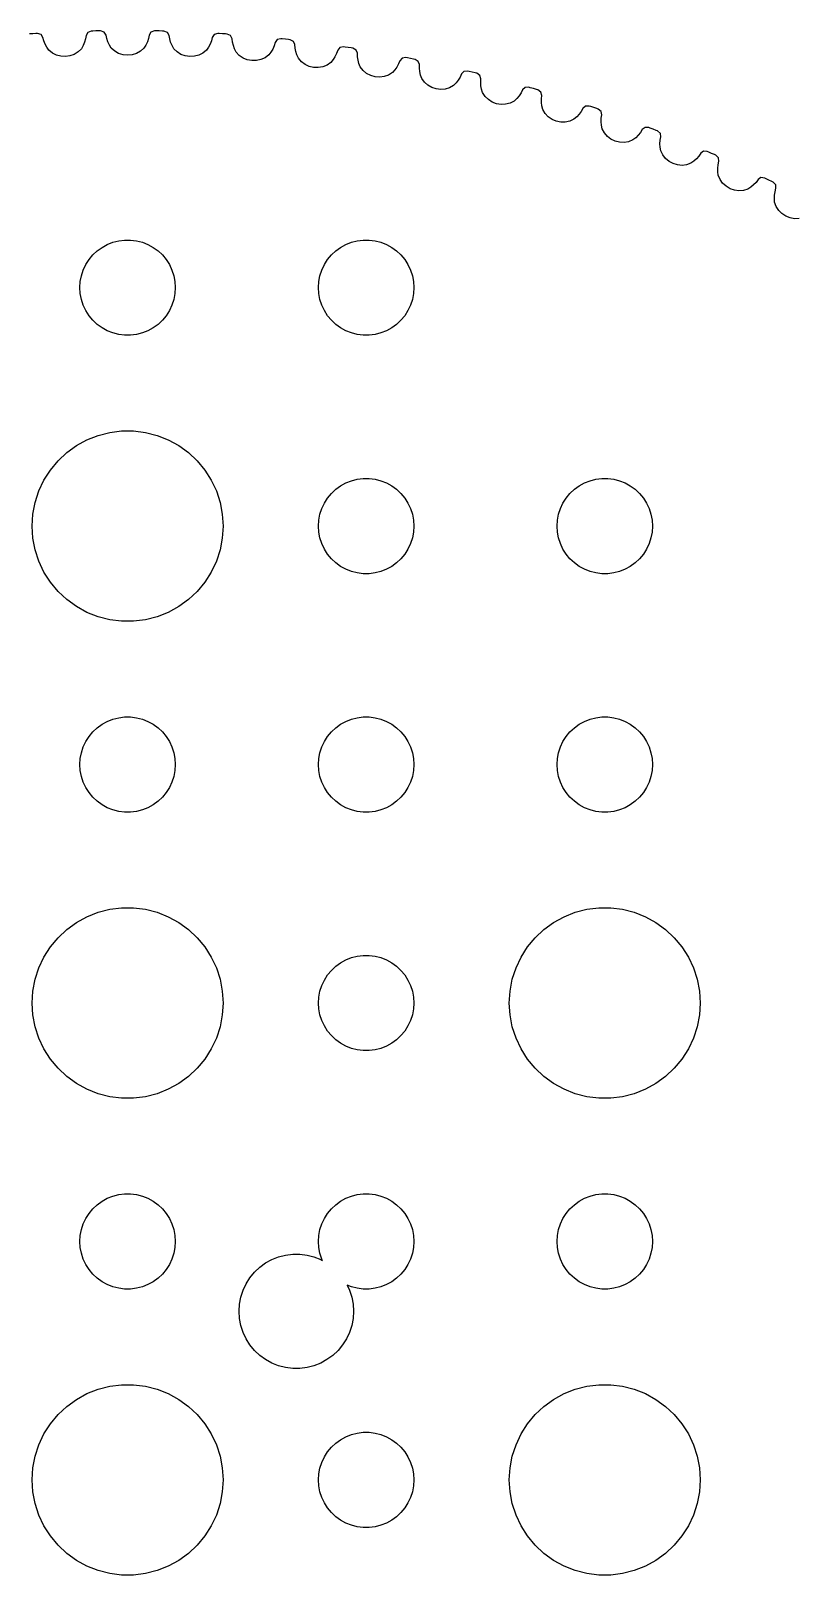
# Model space of a CAD drawing. Header units: metres. Extents: x -47 to 47, y 63 to 266.
# Drawn here: x -3.04 to 20.98, y 217.01 to 265.57 of the extents above; entities that cross this region are included whole.
import ezdxf

# ---------------------------------------------------------------- set-up
doc = ezdxf.new("R2010")
doc.units = ezdxf.units.M

msp = doc.modelspace()

# ---------------------------------------------------------------- linework, layer by layer
for p, q in [((-2.98123, 265.485), (-3.08046, 265.478)), ((-2.882, 265.491), (-2.98123, 265.485)), ((-2.83424, 265.494), (-2.882, 265.491)), ((-2.72021, 265.462), (-2.83424, 265.494)), ((-2.65999, 265.371), (-2.72021, 265.462)), ((-2.63292, 265.265), (-2.65999, 265.371)), ((-2.59277, 265.162), (-2.63292, 265.265)), ((-1.35301, 265.216), (-1.39676, 265.113)), ((-1.32211, 265.322), (-1.35301, 265.216)), ((-1.3045, 265.431), (-1.32211, 265.322)), ((-1.25227, 265.526), (-1.3045, 265.431)), ((-1.14163, 265.568), (-1.25227, 265.526)), ((-1.0938, 265.569), (-1.14163, 265.568)), ((-0.99437, 265.572), (-1.0938, 265.569)), ((-0.89494, 265.574), (-0.99437, 265.572)), ((-0.84711, 265.575), (-0.89494, 265.574)), ((-0.73459, 265.538), (-0.84711, 265.575)), ((-0.67837, 265.444), (-0.73459, 265.538)), ((-0.65599, 265.336), (-0.67837, 265.444)), ((-0.62039, 265.232), (-0.65599, 265.336)), ((-0.57219, 265.131), (-0.62039, 265.232)), ((0.62054, 265.232), (0.57236, 265.131)), ((0.65605, 265.336), (0.62054, 265.232)), ((0.67837, 265.444), (0.65605, 265.336)), ((0.73474, 265.538), (0.67837, 265.444)), ((0.84711, 265.575), (0.73474, 265.538)), ((0.89494, 265.574), (0.84711, 265.575)), ((0.99437, 265.572), (0.89494, 265.574)), ((1.0938, 265.569), (0.99437, 265.572)), ((1.14163, 265.568), (1.0938, 265.569)), ((1.25241, 265.526), (1.14163, 265.568)), ((1.3045, 265.431), (1.25241, 265.526)), ((1.32216, 265.322), (1.3045, 265.431)), ((1.35316, 265.216), (1.32216, 265.322)), ((1.39693, 265.113), (1.35316, 265.216)), ((2.63297, 265.265), (2.59293, 265.162)), ((2.65999, 265.371), (2.63297, 265.265)), ((2.72035, 265.462), (2.65999, 265.371)), ((2.83424, 265.494), (2.72035, 265.462)), ((2.882, 265.491), (2.83424, 265.494)), ((2.98123, 265.485), (2.882, 265.491)), ((3.08046, 265.478), (2.98123, 265.485)), ((3.1282, 265.475), (3.08046, 265.478)), ((3.23705, 265.428), (3.1282, 265.475)), ((3.28491, 265.33), (3.23705, 265.428)), ((3.29781, 265.221), (3.28491, 265.33)), ((3.32416, 265.114), (3.29781, 265.221)), ((4.63652, 265.212), (4.60487, 265.107)), ((4.70079, 265.3), (4.63652, 265.212)), ((4.81598, 265.327), (4.70079, 265.3)), ((4.86357, 265.322), (4.81598, 265.327)), ((4.96243, 265.312), (4.86357, 265.322)), ((5.06128, 265.301), (4.96243, 265.312)), ((5.10883, 265.295), (5.06128, 265.301)), ((5.21552, 265.244), (5.10883, 265.295)), ((5.25906, 265.144), (5.21552, 265.244)), ((-2.54022, 265.063), (-2.59277, 265.162)), ((-2.47591, 264.97), (-2.54022, 265.063)), ((-2.36594, 264.877), (-2.47591, 264.97)), ((-2.23846, 264.812), (-2.36594, 264.877)), ((-2.09938, 264.776), (-2.23846, 264.812)), ((-1.95459, 264.768), (-2.09938, 264.776)), ((-1.81107, 264.788), (-1.95459, 264.768)), ((-1.6757, 264.837), (-1.81107, 264.788)), ((-1.55437, 264.913), (-1.6757, 264.837)), ((-1.45288, 265.014), (-1.55437, 264.913)), ((-1.39676, 265.113), (-1.45288, 265.014)), ((-0.51199, 265.035), (-0.57219, 265.131)), ((-0.40616, 264.938), (-0.51199, 265.035)), ((-0.28165, 264.867), (-0.40616, 264.938)), ((-0.14429, 264.825), (-0.28165, 264.867)), ((0, 264.81), (-0.14429, 264.825)), ((0.14429, 264.825), (0, 264.81)), ((0.28165, 264.867), (0.14429, 264.825)), ((0.40616, 264.938), (0.28165, 264.867)), ((0.51199, 265.035), (0.40616, 264.938)), ((0.57236, 265.131), (0.51199, 265.035)), ((1.45288, 265.014), (1.39693, 265.113)), ((1.55437, 264.913), (1.45288, 265.014)), ((1.6757, 264.837), (1.55437, 264.913)), ((1.81107, 264.788), (1.6757, 264.837)), ((1.95459, 264.768), (1.81107, 264.788)), ((2.09938, 264.776), (1.95459, 264.768)), ((2.23846, 264.812), (2.09938, 264.776)), ((2.36594, 264.877), (2.23846, 264.812)), ((2.47591, 264.97), (2.36594, 264.877)), ((2.54041, 265.063), (2.47591, 264.97)), ((2.59293, 265.162), (2.54041, 265.063)), ((3.3634, 265.009), (3.32416, 265.114)), ((3.41499, 264.908), (3.3634, 265.009)), ((3.51196, 264.802), (3.41499, 264.908)), ((3.62987, 264.721), (3.51196, 264.802)), ((3.76299, 264.667), (3.62987, 264.721)), ((4.32121, 264.731), (4.19102, 264.672)), ((4.4351, 264.819), (4.32121, 264.731)), ((4.5036, 264.909), (4.4351, 264.819)), ((4.56038, 265.005), (4.5036, 264.909)), ((4.60487, 265.107), (4.56038, 265.005)), ((5.26718, 265.034), (5.25906, 265.144)), ((5.28882, 264.926), (5.26718, 265.034)), ((5.32347, 264.82), (5.28882, 264.926)), ((5.37062, 264.717), (5.32347, 264.82)), ((5.46286, 264.606), (5.37062, 264.717)), ((6.51915, 264.764), (6.45824, 264.67)), ((6.56801, 264.863), (6.51915, 264.764)), ((6.60425, 264.967), (6.56801, 264.863)), ((6.67229, 265.052), (6.60425, 264.967)), ((6.78856, 265.074), (6.67229, 265.052)), ((6.83588, 265.067), (6.78856, 265.074)), ((6.93417, 265.052), (6.83588, 265.067)), ((7.03244, 265.037), (6.93417, 265.052)), ((7.07971, 265.029), (7.03244, 265.037)), ((7.18407, 264.973), (7.07971, 265.029)), ((7.22322, 264.872), (7.18407, 264.973)), ((7.22653, 264.761), (7.22322, 264.872)), ((7.24342, 264.652), (7.22653, 264.761)), ((8.63109, 264.718), (8.55939, 264.636)), ((8.7482, 264.735), (8.63109, 264.718)), ((8.79517, 264.726), (8.7482, 264.735)), ((8.89272, 264.707), (8.79517, 264.726)), ((8.99023, 264.687), (8.89272, 264.707)), ((3.90547, 264.64), (3.76299, 264.667)), ((4.05048, 264.642), (3.90547, 264.64)), ((4.19102, 264.672), (4.05048, 264.642)), ((5.57713, 264.52), (5.46286, 264.606)), ((5.70773, 264.46), (5.57713, 264.52)), ((5.84891, 264.427), (5.70773, 264.46)), ((5.99385, 264.422), (5.84891, 264.427)), ((6.13562, 264.447), (5.99385, 264.422)), ((6.26825, 264.5), (6.13562, 264.447)), ((6.38586, 264.583), (6.26825, 264.5)), ((6.45824, 264.67), (6.38586, 264.583)), ((7.27341, 264.545), (7.24342, 264.652)), ((7.31601, 264.44), (7.27341, 264.545)), ((7.40337, 264.326), (7.31601, 264.44)), ((7.51378, 264.235), (7.40337, 264.326)), ((7.64162, 264.169), (7.51378, 264.235)), ((8.32446, 264.262), (8.20337, 264.185)), ((8.40057, 264.346), (8.32446, 264.262)), ((8.46552, 264.437), (8.40057, 264.346)), ((8.51865, 264.534), (8.46552, 264.437)), ((8.55939, 264.636), (8.51865, 264.534)), ((9.03714, 264.678), (8.99023, 264.687)), ((9.13893, 264.617), (9.03714, 264.678)), ((9.17361, 264.514), (9.13893, 264.617)), ((9.17212, 264.404), (9.17361, 264.514)), ((9.18423, 264.294), (9.17212, 264.404)), ((9.2095, 264.185), (9.18423, 264.294)), ((10.4982, 264.22), (10.4531, 264.12)), ((10.5734, 264.299), (10.4982, 264.22)), ((10.6912, 264.311), (10.5734, 264.299)), ((10.7377, 264.3), (10.6912, 264.311)), ((10.8343, 264.276), (10.7377, 264.3)), ((10.9309, 264.253), (10.8343, 264.276)), ((10.9774, 264.241), (10.9309, 264.253)), ((11.0764, 264.176), (10.9774, 264.241)), ((7.78122, 264.13), (7.64162, 264.169)), ((7.92583, 264.119), (7.78122, 264.13)), ((8.06853, 264.137), (7.92583, 264.119)), ((8.20337, 264.185), (8.06853, 264.137)), ((9.24748, 264.078), (9.2095, 264.185)), ((9.32977, 263.961), (9.24748, 264.078)), ((9.43611, 263.865), (9.32977, 263.961)), ((9.56096, 263.793), (9.43611, 263.865)), ((9.69872, 263.748), (9.56096, 263.793)), ((9.84271, 263.731), (9.69872, 263.748)), ((9.98607, 263.743), (9.84271, 263.731)), ((10.1229, 263.785), (9.98607, 263.743)), ((10.2472, 263.857), (10.1229, 263.785)), ((10.3269, 263.937), (10.2472, 263.857)), ((10.3958, 264.025), (10.3269, 263.937)), ((10.4531, 264.12), (10.3958, 264.025)), ((11.1066, 264.071), (11.0764, 264.176)), ((11.1003, 263.961), (11.1066, 264.071)), ((11.1076, 263.851), (11.1003, 263.961)), ((11.1281, 263.741), (11.1076, 263.851)), ((11.1613, 263.633), (11.1281, 263.741)), ((12.4957, 263.796), (12.4171, 263.72)), ((12.6138, 263.803), (12.4957, 263.796)), ((12.6598, 263.789), (12.6138, 263.803)), ((12.7553, 263.762), (12.6598, 263.789)), ((12.8508, 263.734), (12.7553, 263.762)), ((12.8967, 263.72), (12.8508, 263.734)), ((11.2384, 263.512), (11.1613, 263.633)), ((11.3405, 263.412), (11.2384, 263.512)), ((11.4621, 263.335), (11.3405, 263.412)), ((11.5977, 263.283), (11.4621, 263.335)), ((11.7409, 263.26), (11.5977, 263.283)), ((11.8846, 263.266), (11.7409, 263.26)), ((12.0231, 263.301), (11.8846, 263.266)), ((12.1505, 263.368), (12.0231, 263.301)), ((12.2336, 263.445), (12.1505, 263.368)), ((12.3062, 263.53), (12.2336, 263.445)), ((12.3676, 263.622), (12.3062, 263.53)), ((12.4171, 263.72), (12.3676, 263.622)), ((12.9928, 263.651), (12.8967, 263.72)), ((13.0183, 263.545), (12.9928, 263.651)), ((13.0072, 263.435), (13.0183, 263.545)), ((13.0097, 263.325), (13.0072, 263.435)), ((13.0254, 263.214), (13.0097, 263.325)), ((13.054, 263.105), (13.0254, 263.214)), ((13.1257, 262.98), (13.054, 263.105)), ((13.2233, 262.876), (13.1257, 262.98)), ((13.3414, 262.793), (13.2233, 262.876)), ((13.4747, 262.736), (13.3414, 262.793)), ((14.0306, 262.797), (13.9004, 262.736)), ((14.117, 262.87), (14.0306, 262.797)), ((14.1933, 262.952), (14.117, 262.87)), ((14.2586, 263.041), (14.1933, 262.952)), ((14.3123, 263.137), (14.2586, 263.041)), ((14.3941, 263.209), (14.3123, 263.137)), ((14.5125, 263.211), (14.3941, 263.209)), ((14.5578, 263.195), (14.5125, 263.211)), ((14.6521, 263.164), (14.5578, 263.195)), ((14.7462, 263.131), (14.6521, 263.164)), ((14.7914, 263.116), (14.7462, 263.131)), ((14.8844, 263.043), (14.7914, 263.116)), ((14.9053, 262.936), (14.8844, 263.043)), ((14.8872, 262.716), (14.8895, 262.827)), ((14.8895, 262.827), (14.9053, 262.936)), ((13.6167, 262.707), (13.4747, 262.736)), ((13.7605, 262.706), (13.6167, 262.707)), ((13.9004, 262.736), (13.7605, 262.706)), ((14.898, 262.605), (14.8872, 262.716)), ((14.9218, 262.494), (14.898, 262.605)), ((14.988, 262.367), (14.9218, 262.494)), ((15.0809, 262.258), (14.988, 262.367)), ((16.0533, 262.292), (15.9736, 262.214)), ((16.1224, 262.378), (16.0533, 262.292)), ((16.1803, 262.472), (16.1224, 262.378)), ((16.2652, 262.54), (16.1803, 262.472)), ((16.3835, 262.536), (16.2652, 262.54)), ((16.4281, 262.519), (16.3835, 262.536)), ((16.5209, 262.483), (16.4281, 262.519)), ((16.6135, 262.447), (16.5209, 262.483)), ((16.6581, 262.43), (16.6135, 262.447)), ((16.7478, 262.352), (16.6581, 262.43)), ((16.764, 262.245), (16.7478, 262.352)), ((15.1954, 262.171), (15.0809, 262.258)), ((15.326, 262.108), (15.1954, 262.171)), ((15.4665, 262.072), (15.326, 262.108)), ((15.6102, 262.065), (15.4665, 262.072)), ((15.7513, 262.089), (15.6102, 262.065)), ((15.884, 262.144), (15.7513, 262.089)), ((15.9736, 262.214), (15.884, 262.144)), ((16.7362, 262.026), (16.7434, 262.136)), ((16.7422, 261.915), (16.7362, 262.026)), ((16.7611, 261.803), (16.7422, 261.915)), ((16.7434, 262.136), (16.764, 262.245)), ((16.8217, 261.673), (16.7611, 261.803)), ((18.1053, 261.79), (18.0175, 261.725)), ((18.2233, 261.781), (18.1053, 261.79)), ((16.9098, 261.56), (16.8217, 261.673)), ((17.0204, 261.468), (16.9098, 261.56)), ((17.1481, 261.399), (17.0204, 261.468)), ((17.287, 261.357), (17.1481, 261.399)), ((17.4303, 261.344), (17.287, 261.357)), ((17.5722, 261.362), (17.4303, 261.344)), ((17.7072, 261.411), (17.5722, 261.362)), ((17.7997, 261.477), (17.7072, 261.411)), ((17.8827, 261.551), (17.7997, 261.477)), ((17.9556, 261.634), (17.8827, 261.551)), ((18.0175, 261.725), (17.9556, 261.634)), ((18.2672, 261.762), (18.2233, 261.781)), ((18.3582, 261.722), (18.2672, 261.762)), ((18.4492, 261.682), (18.3582, 261.722)), ((18.493, 261.663), (18.4492, 261.682)), ((18.5792, 261.581), (18.493, 261.663)), ((18.5535, 261.256), (18.5654, 261.366)), ((18.5654, 261.366), (18.5907, 261.473)), ((18.5907, 261.473), (18.5792, 261.581)), ((18.5546, 261.144), (18.5535, 261.256)), ((18.5686, 261.032), (18.5546, 261.144)), ((18.6234, 260.899), (18.5686, 261.032)), ((18.7065, 260.783), (18.6234, 260.899)), ((19.8204, 260.9), (19.7545, 260.811)), ((19.9109, 260.961), (19.8204, 260.9)), ((20.0284, 260.947), (19.9109, 260.961)), ((20.0714, 260.926), (20.0284, 260.947)), ((20.1607, 260.882), (20.0714, 260.926)), ((20.2498, 260.838), (20.1607, 260.882)), ((20.2927, 260.816), (20.2498, 260.838)), ((20.3753, 260.731), (20.2927, 260.816)), ((18.813, 260.686), (18.7065, 260.783)), ((18.9376, 260.612), (18.813, 260.686)), ((19.0745, 260.564), (18.9376, 260.612)), ((19.2171, 260.545), (19.0745, 260.564)), ((19.3597, 260.556), (19.2171, 260.545)), ((19.4966, 260.599), (19.3597, 260.556)), ((19.5919, 260.661), (19.4966, 260.599)), ((19.6781, 260.732), (19.5919, 260.661)), ((19.7545, 260.811), (19.6781, 260.732)), ((20.3316, 260.296), (20.3354, 260.407)), ((20.3354, 260.407), (20.3521, 260.517)), ((20.3521, 260.517), (20.3821, 260.623)), ((20.3821, 260.623), (20.3753, 260.731)), ((20.3407, 260.183), (20.3316, 260.296)), ((20.3897, 260.048), (20.3407, 260.183)), ((20.4677, 259.928), (20.3897, 260.048)), ((20.5698, 259.827), (20.4677, 259.928)), ((20.6911, 259.747), (20.5698, 259.827)), ((20.8257, 259.693), (20.6911, 259.747)), ((20.9673, 259.668), (20.8257, 259.693)), ((21.1103, 259.673), (20.9673, 259.668)), ((-0.63866, 258.857), (-0.46352, 258.927)), ((-0.46352, 258.927), (-0.28107, 258.973)), ((-0.28107, 258.973), (-0.09418, 258.997)), ((-0.09418, 258.997), (0.09418, 258.997)), ((0.09418, 258.997), (0.28107, 258.973)), ((0.28107, 258.973), (0.46352, 258.927)), ((0.46352, 258.927), (0.63866, 258.857)), ((6.86133, 258.857), (7.03647, 258.927)), ((7.03647, 258.927), (7.21892, 258.973)), ((7.21892, 258.973), (7.40581, 258.997)), ((7.40581, 258.997), (7.59418, 258.997)), ((7.59418, 258.997), (7.78107, 258.973)), ((7.78107, 258.973), (7.96352, 258.927)), ((7.96352, 258.927), (8.13866, 258.857)), ((-1.21352, 258.382), (-1.09344, 258.527)), ((-1.09344, 258.527), (-0.95613, 258.656)), ((-0.95613, 258.656), (-0.80373, 258.766)), ((-0.80373, 258.766), (-0.63866, 258.857)), ((0.63866, 258.857), (0.80373, 258.766)), ((0.80373, 258.766), (0.95613, 258.656)), ((0.95613, 258.656), (1.09344, 258.527)), ((1.09344, 258.527), (1.21352, 258.382)), ((6.28647, 258.382), (6.40654, 258.527)), ((6.40654, 258.527), (6.54385, 258.656)), ((6.54385, 258.656), (6.69626, 258.766)), ((6.69626, 258.766), (6.86133, 258.857)), ((8.13866, 258.857), (8.30373, 258.766)), ((8.30373, 258.766), (8.45613, 258.656)), ((8.45613, 258.656), (8.59344, 258.527)), ((8.59344, 258.527), (8.71352, 258.382)), ((-1.45287, 257.873), (-1.39465, 258.052)), ((-1.39465, 258.052), (-1.31445, 258.223)), ((-1.31445, 258.223), (-1.21352, 258.382)), ((1.21352, 258.382), (1.31445, 258.223)), ((1.31445, 258.223), (1.39465, 258.052)), ((1.39465, 258.052), (1.45287, 257.873)), ((6.04712, 257.873), (6.10533, 258.052)), ((6.10533, 258.052), (6.18553, 258.223)), ((6.18553, 258.223), (6.28647, 258.382)), ((8.71352, 258.382), (8.81445, 258.223)), ((8.81445, 258.223), (8.89465, 258.052)), ((8.89465, 258.052), (8.95287, 257.873)), ((-1.5, 257.5), (-1.48816, 257.688)), ((-1.48816, 257.312), (-1.5, 257.5)), ((-1.48816, 257.688), (-1.45287, 257.873)), ((1.45287, 257.873), (1.48816, 257.688)), ((1.48816, 257.688), (1.5, 257.5)), ((1.5, 257.5), (1.48816, 257.312)), ((6, 257.5), (6.01183, 257.688)), ((6.01183, 257.312), (6, 257.5)), ((6.01183, 257.688), (6.04712, 257.873)), ((8.95287, 257.873), (8.98816, 257.688)), ((8.98816, 257.688), (9, 257.5)), ((9, 257.5), (8.98816, 257.312)), ((-1.45287, 257.127), (-1.48816, 257.312)), ((-1.39465, 256.948), (-1.45287, 257.127)), ((-1.31445, 256.777), (-1.39465, 256.948)), ((1.39465, 256.948), (1.31445, 256.777)), ((1.45287, 257.127), (1.39465, 256.948)), ((1.48816, 257.312), (1.45287, 257.127)), ((6.04712, 257.127), (6.01183, 257.312)), ((6.10533, 256.948), (6.04712, 257.127)), ((6.18553, 256.777), (6.10533, 256.948)), ((8.89465, 256.948), (8.81445, 256.777)), ((8.95287, 257.127), (8.89465, 256.948)), ((8.98816, 257.312), (8.95287, 257.127)), ((-1.21352, 256.618), (-1.31445, 256.777)), ((-1.09344, 256.473), (-1.21352, 256.618)), ((-0.95613, 256.344), (-1.09344, 256.473)), ((1.09344, 256.473), (0.95613, 256.344)), ((1.21352, 256.618), (1.09344, 256.473)), ((1.31445, 256.777), (1.21352, 256.618)), ((6.28647, 256.618), (6.18553, 256.777)), ((6.40654, 256.473), (6.28647, 256.618)), ((6.54385, 256.344), (6.40654, 256.473)), ((8.59344, 256.473), (8.45613, 256.344)), ((8.71352, 256.618), (8.59344, 256.473)), ((8.81445, 256.777), (8.71352, 256.618)), ((-0.80373, 256.234), (-0.95613, 256.344)), ((-0.63866, 256.143), (-0.80373, 256.234)), ((-0.46352, 256.073), (-0.63866, 256.143)), ((-0.28107, 256.027), (-0.46352, 256.073)), ((-0.09418, 256.003), (-0.28107, 256.027)), ((0.09418, 256.003), (-0.09418, 256.003)), ((0.28107, 256.027), (0.09418, 256.003)), ((0.46352, 256.073), (0.28107, 256.027)), ((0.63866, 256.143), (0.46352, 256.073)), ((0.80373, 256.234), (0.63866, 256.143)), ((0.95613, 256.344), (0.80373, 256.234)), ((6.69626, 256.234), (6.54385, 256.344)), ((6.86133, 256.143), (6.69626, 256.234)), ((7.03647, 256.073), (6.86133, 256.143)), ((7.21892, 256.027), (7.03647, 256.073)), ((7.40581, 256.003), (7.21892, 256.027)), ((7.59418, 256.003), (7.40581, 256.003)), ((7.78107, 256.027), (7.59418, 256.003)), ((7.96352, 256.073), (7.78107, 256.027)), ((8.13866, 256.143), (7.96352, 256.073)), ((8.30373, 256.234), (8.13866, 256.143)), ((8.45613, 256.344), (8.30373, 256.234)), ((-1.60747, 252.533), (-1.27733, 252.714)), ((-1.27733, 252.714), (-0.92705, 252.853)), ((-0.92705, 252.853), (-0.56213, 252.947)), ((-0.56213, 252.947), (-0.18837, 252.994)), ((-0.18837, 252.994), (0.18837, 252.994)), ((0.18837, 252.994), (0.56213, 252.947)), ((0.56213, 252.947), (0.92705, 252.853)), ((0.92705, 252.853), (1.27733, 252.714)), ((1.27733, 252.714), (1.60747, 252.533)), ((-2.1869, 252.054), (-1.91226, 252.312)), ((-1.91226, 252.312), (-1.60747, 252.533)), ((1.60747, 252.533), (1.91226, 252.312)), ((1.91226, 252.312), (2.1869, 252.054)), ((-2.62891, 251.445), (-2.42705, 251.763)), ((-2.42705, 251.763), (-2.1869, 252.054)), ((2.1869, 252.054), (2.42705, 251.763)), ((2.42705, 251.763), (2.62891, 251.445)), ((-2.90575, 250.746), (-2.78932, 251.104)), ((-2.78932, 251.104), (-2.62891, 251.445)), ((2.62891, 251.445), (2.78932, 251.104)), ((2.78932, 251.104), (2.90575, 250.746)), ((6.40654, 251.027), (6.54385, 251.156)), ((6.54385, 251.156), (6.69626, 251.266)), ((6.69626, 251.266), (6.86133, 251.357)), ((6.86133, 251.357), (7.03647, 251.427)), ((7.03647, 251.427), (7.21892, 251.473)), ((7.21892, 251.473), (7.40581, 251.497)), ((7.40581, 251.497), (7.59418, 251.497)), ((7.59418, 251.497), (7.78107, 251.473)), ((7.78107, 251.473), (7.96352, 251.427)), ((7.96352, 251.427), (8.13866, 251.357)), ((8.13866, 251.357), (8.30373, 251.266)), ((8.30373, 251.266), (8.45613, 251.156)), ((8.45613, 251.156), (8.59344, 251.027)), ((13.9065, 251.027), (14.0439, 251.156)), ((14.0439, 251.156), (14.1963, 251.266)), ((14.1963, 251.266), (14.3613, 251.357)), ((14.3613, 251.357), (14.5365, 251.427)), ((14.5365, 251.427), (14.7189, 251.473)), ((14.7189, 251.473), (14.9058, 251.497)), ((14.9058, 251.497), (15.0942, 251.497)), ((15.0942, 251.497), (15.2811, 251.473)), ((15.2811, 251.473), (15.4635, 251.427)), ((15.4635, 251.427), (15.6387, 251.357)), ((15.6387, 251.357), (15.8037, 251.266)), ((15.8037, 251.266), (15.9561, 251.156)), ((15.9561, 251.156), (16.0934, 251.027)), ((-2.97633, 250.376), (-2.90575, 250.746)), ((2.90575, 250.746), (2.97633, 250.376)), ((6.10533, 250.552), (6.18553, 250.723)), ((6.18553, 250.723), (6.28647, 250.882)), ((6.28647, 250.882), (6.40654, 251.027)), ((8.59344, 251.027), (8.71352, 250.882)), ((8.71352, 250.882), (8.81445, 250.723)), ((8.81445, 250.723), (8.89465, 250.552)), ((13.6053, 250.552), (13.6855, 250.723)), ((13.6855, 250.723), (13.7865, 250.882)), ((13.7865, 250.882), (13.9065, 251.027)), ((16.0934, 251.027), (16.2135, 250.882)), ((16.2135, 250.882), (16.3145, 250.723)), ((16.3145, 250.723), (16.3947, 250.552)), ((-3, 250), (-2.97633, 250.376)), ((2.97633, 250.376), (3, 250)), ((6, 250), (6.01183, 250.188)), ((6.01183, 250.188), (6.04712, 250.373)), ((6.04712, 250.373), (6.10533, 250.552)), ((8.89465, 250.552), (8.95287, 250.373)), ((8.95287, 250.373), (8.98816, 250.188)), ((8.98816, 250.188), (9, 250)), ((13.5, 250), (13.5118, 250.188)), ((13.5118, 250.188), (13.5471, 250.373)), ((13.5471, 250.373), (13.6053, 250.552)), ((16.3947, 250.552), (16.4529, 250.373)), ((16.4529, 250.373), (16.4882, 250.188)), ((16.4882, 250.188), (16.5, 250)), ((-2.97633, 249.624), (-3, 250)), ((3, 250), (2.97633, 249.624)), ((6.01183, 249.812), (6, 250)), ((6.04712, 249.627), (6.01183, 249.812)), ((8.98816, 249.812), (8.95287, 249.627)), ((9, 250), (8.98816, 249.812)), ((13.5118, 249.812), (13.5, 250)), ((13.5471, 249.627), (13.5118, 249.812)), ((16.4882, 249.812), (16.4529, 249.627)), ((16.5, 250), (16.4882, 249.812)), ((-2.90575, 249.254), (-2.97633, 249.624)), ((-2.78932, 248.896), (-2.90575, 249.254)), ((2.90575, 249.254), (2.78932, 248.896)), ((2.97633, 249.624), (2.90575, 249.254)), ((6.10533, 249.448), (6.04712, 249.627)), ((6.18553, 249.277), (6.10533, 249.448)), ((6.28647, 249.118), (6.18553, 249.277)), ((8.81445, 249.277), (8.71352, 249.118)), ((8.89465, 249.448), (8.81445, 249.277)), ((8.95287, 249.627), (8.89465, 249.448)), ((13.6053, 249.448), (13.5471, 249.627)), ((13.6855, 249.277), (13.6053, 249.448)), ((13.7865, 249.118), (13.6855, 249.277)), ((16.3145, 249.277), (16.2135, 249.118)), ((16.3947, 249.448), (16.3145, 249.277)), ((16.4529, 249.627), (16.3947, 249.448)), ((-2.62891, 248.555), (-2.78932, 248.896)), ((2.78932, 248.896), (2.62891, 248.555)), ((6.40654, 248.973), (6.28647, 249.118)), ((6.54385, 248.844), (6.40654, 248.973)), ((6.69626, 248.734), (6.54385, 248.844)), ((6.86133, 248.643), (6.69626, 248.734)), ((8.30373, 248.734), (8.13866, 248.643)), ((8.45613, 248.844), (8.30373, 248.734)), ((8.59344, 248.973), (8.45613, 248.844)), ((8.71352, 249.118), (8.59344, 248.973)), ((13.9065, 248.973), (13.7865, 249.118)), ((14.0439, 248.844), (13.9065, 248.973)), ((14.1963, 248.734), (14.0439, 248.844)), ((14.3613, 248.643), (14.1963, 248.734)), ((15.8037, 248.734), (15.6387, 248.643)), ((15.9561, 248.844), (15.8037, 248.734)), ((16.0934, 248.973), (15.9561, 248.844)), ((16.2135, 249.118), (16.0934, 248.973)), ((-2.42705, 248.237), (-2.62891, 248.555)), ((-2.1869, 247.946), (-2.42705, 248.237)), ((2.42705, 248.237), (2.1869, 247.946)), ((2.62891, 248.555), (2.42705, 248.237)), ((7.03647, 248.573), (6.86133, 248.643)), ((7.21892, 248.527), (7.03647, 248.573)), ((7.40581, 248.503), (7.21892, 248.527)), ((7.59418, 248.503), (7.40581, 248.503)), ((7.78107, 248.527), (7.59418, 248.503)), ((7.96352, 248.573), (7.78107, 248.527)), ((8.13866, 248.643), (7.96352, 248.573)), ((14.5365, 248.573), (14.3613, 248.643)), ((14.7189, 248.527), (14.5365, 248.573)), ((14.9058, 248.503), (14.7189, 248.527)), ((15.0942, 248.503), (14.9058, 248.503)), ((15.2811, 248.527), (15.0942, 248.503)), ((15.4635, 248.573), (15.2811, 248.527)), ((15.6387, 248.643), (15.4635, 248.573)), ((-1.91226, 247.688), (-2.1869, 247.946)), ((2.1869, 247.946), (1.91226, 247.688)), ((-1.60747, 247.467), (-1.91226, 247.688)), ((-1.27733, 247.286), (-1.60747, 247.467)), ((-0.92705, 247.147), (-1.27733, 247.286)), ((1.27733, 247.286), (0.92705, 247.147)), ((1.60747, 247.467), (1.27733, 247.286)), ((1.91226, 247.688), (1.60747, 247.467)), ((-0.56213, 247.053), (-0.92705, 247.147)), ((-0.18837, 247.006), (-0.56213, 247.053)), ((0.18837, 247.006), (-0.18837, 247.006)), ((0.56213, 247.053), (0.18837, 247.006)), ((0.92705, 247.147), (0.56213, 247.053)), ((-0.80373, 243.766), (-0.63866, 243.857)), ((-0.63866, 243.857), (-0.46352, 243.927)), ((-0.46352, 243.927), (-0.28107, 243.973)), ((-0.28107, 243.973), (-0.09418, 243.997)), ((-0.09418, 243.997), (0.09418, 243.997)), ((0.09418, 243.997), (0.28107, 243.973)), ((0.28107, 243.973), (0.46352, 243.927)), ((0.46352, 243.927), (0.63866, 243.857)), ((0.63866, 243.857), (0.80373, 243.766)), ((6.69626, 243.766), (6.86133, 243.857)), ((6.86133, 243.857), (7.03647, 243.927)), ((7.03647, 243.927), (7.21892, 243.973)), ((7.21892, 243.973), (7.40581, 243.997)), ((7.40581, 243.997), (7.59418, 243.997)), ((7.59418, 243.997), (7.78107, 243.973)), ((7.78107, 243.973), (7.96352, 243.927)), ((7.96352, 243.927), (8.13866, 243.857)), ((8.13866, 243.857), (8.30373, 243.766)), ((14.1963, 243.766), (14.3613, 243.857)), ((14.3613, 243.857), (14.5365, 243.927)), ((14.5365, 243.927), (14.7189, 243.973)), ((14.7189, 243.973), (14.9058, 243.997)), ((14.9058, 243.997), (15.0942, 243.997)), ((15.0942, 243.997), (15.2811, 243.973)), ((15.2811, 243.973), (15.4635, 243.927)), ((15.4635, 243.927), (15.6387, 243.857)), ((15.6387, 243.857), (15.8037, 243.766)), ((-1.31445, 243.223), (-1.21352, 243.382)), ((-1.21352, 243.382), (-1.09344, 243.527)), ((-1.09344, 243.527), (-0.95613, 243.656)), ((-0.95613, 243.656), (-0.80373, 243.766)), ((0.80373, 243.766), (0.95613, 243.656)), ((0.95613, 243.656), (1.09344, 243.527)), ((1.09344, 243.527), (1.21352, 243.382)), ((1.21352, 243.382), (1.31445, 243.223)), ((6.18553, 243.223), (6.28647, 243.382)), ((6.28647, 243.382), (6.40654, 243.527)), ((6.40654, 243.527), (6.54385, 243.656)), ((6.54385, 243.656), (6.69626, 243.766)), ((8.30373, 243.766), (8.45613, 243.656)), ((8.45613, 243.656), (8.59344, 243.527)), ((8.59344, 243.527), (8.71352, 243.382)), ((8.71352, 243.382), (8.81445, 243.223)), ((13.6855, 243.223), (13.7865, 243.382)), ((13.7865, 243.382), (13.9065, 243.527)), ((13.9065, 243.527), (14.0439, 243.656)), ((14.0439, 243.656), (14.1963, 243.766)), ((15.8037, 243.766), (15.9561, 243.656)), ((15.9561, 243.656), (16.0934, 243.527)), ((16.0934, 243.527), (16.2135, 243.382)), ((16.2135, 243.382), (16.3145, 243.223)), ((-1.48816, 242.688), (-1.45287, 242.873)), ((-1.45287, 242.873), (-1.39465, 243.052)), ((-1.39465, 243.052), (-1.31445, 243.223)), ((1.31445, 243.223), (1.39465, 243.052)), ((1.39465, 243.052), (1.45287, 242.873)), ((1.45287, 242.873), (1.48816, 242.688)), ((6.01183, 242.688), (6.04712, 242.873)), ((6.04712, 242.873), (6.10533, 243.052)), ((6.10533, 243.052), (6.18553, 243.223)), ((8.81445, 243.223), (8.89465, 243.052)), ((8.89465, 243.052), (8.95287, 242.873)), ((8.95287, 242.873), (8.98816, 242.688)), ((13.5118, 242.688), (13.5471, 242.873)), ((13.5471, 242.873), (13.6053, 243.052)), ((13.6053, 243.052), (13.6855, 243.223)), ((16.3145, 243.223), (16.3947, 243.052)), ((16.3947, 243.052), (16.4529, 242.873)), ((16.4529, 242.873), (16.4882, 242.688)), ((-1.5, 242.5), (-1.48816, 242.688)), ((-1.48816, 242.312), (-1.5, 242.5)), ((1.48816, 242.688), (1.5, 242.5)), ((1.5, 242.5), (1.48816, 242.312)), ((6, 242.5), (6.01183, 242.688)), ((6.01183, 242.312), (6, 242.5)), ((8.98816, 242.688), (9, 242.5)), ((9, 242.5), (8.98816, 242.312)), ((13.5, 242.5), (13.5118, 242.688)), ((13.5118, 242.312), (13.5, 242.5)), ((16.4882, 242.688), (16.5, 242.5)), ((16.5, 242.5), (16.4882, 242.312)), ((-1.45287, 242.127), (-1.48816, 242.312)), ((-1.39465, 241.948), (-1.45287, 242.127)), ((-1.31445, 241.777), (-1.39465, 241.948)), ((1.39465, 241.948), (1.31445, 241.777)), ((1.45287, 242.127), (1.39465, 241.948)), ((1.48816, 242.312), (1.45287, 242.127)), ((6.04712, 242.127), (6.01183, 242.312)), ((6.10533, 241.948), (6.04712, 242.127)), ((6.18553, 241.777), (6.10533, 241.948)), ((8.89465, 241.948), (8.81445, 241.777)), ((8.95287, 242.127), (8.89465, 241.948)), ((8.98816, 242.312), (8.95287, 242.127)), ((13.5471, 242.127), (13.5118, 242.312)), ((13.6053, 241.948), (13.5471, 242.127)), ((13.6855, 241.777), (13.6053, 241.948)), ((16.3947, 241.948), (16.3145, 241.777)), ((16.4529, 242.127), (16.3947, 241.948)), ((16.4882, 242.312), (16.4529, 242.127)), ((-1.21352, 241.618), (-1.31445, 241.777)), ((-1.09344, 241.473), (-1.21352, 241.618)), ((-0.95613, 241.344), (-1.09344, 241.473)), ((1.09344, 241.473), (0.95613, 241.344)), ((1.21352, 241.618), (1.09344, 241.473)), ((1.31445, 241.777), (1.21352, 241.618)), ((6.28647, 241.618), (6.18553, 241.777)), ((6.40654, 241.473), (6.28647, 241.618)), ((6.54385, 241.344), (6.40654, 241.473)), ((8.59344, 241.473), (8.45613, 241.344)), ((8.71352, 241.618), (8.59344, 241.473)), ((8.81445, 241.777), (8.71352, 241.618)), ((13.7865, 241.618), (13.6855, 241.777)), ((13.9065, 241.473), (13.7865, 241.618)), ((14.0439, 241.344), (13.9065, 241.473)), ((16.0934, 241.473), (15.9561, 241.344)), ((16.2135, 241.618), (16.0934, 241.473)), ((16.3145, 241.777), (16.2135, 241.618)), ((-0.80373, 241.234), (-0.95613, 241.344)), ((-0.63866, 241.143), (-0.80373, 241.234)), ((-0.46352, 241.073), (-0.63866, 241.143)), ((-0.28107, 241.027), (-0.46352, 241.073)), ((-0.09418, 241.003), (-0.28107, 241.027)), ((0.09418, 241.003), (-0.09418, 241.003)), ((0.28107, 241.027), (0.09418, 241.003)), ((0.46352, 241.073), (0.28107, 241.027)), ((0.63866, 241.143), (0.46352, 241.073)), ((0.80373, 241.234), (0.63866, 241.143)), ((0.95613, 241.344), (0.80373, 241.234)), ((6.69626, 241.234), (6.54385, 241.344)), ((6.86133, 241.143), (6.69626, 241.234)), ((7.03647, 241.073), (6.86133, 241.143)), ((7.21892, 241.027), (7.03647, 241.073)), ((7.40581, 241.003), (7.21892, 241.027)), ((7.59418, 241.003), (7.40581, 241.003)), ((7.78107, 241.027), (7.59418, 241.003)), ((7.96352, 241.073), (7.78107, 241.027)), ((8.13866, 241.143), (7.96352, 241.073)), ((8.30373, 241.234), (8.13866, 241.143)), ((8.45613, 241.344), (8.30373, 241.234)), ((14.1963, 241.234), (14.0439, 241.344)), ((14.3613, 241.143), (14.1963, 241.234)), ((14.5365, 241.073), (14.3613, 241.143)), ((14.7189, 241.027), (14.5365, 241.073)), ((14.9058, 241.003), (14.7189, 241.027)), ((15.0942, 241.003), (14.9058, 241.003)), ((15.2811, 241.027), (15.0942, 241.003)), ((15.4635, 241.073), (15.2811, 241.027)), ((15.6387, 241.143), (15.4635, 241.073)), ((15.8037, 241.234), (15.6387, 241.143)), ((15.9561, 241.344), (15.8037, 241.234)), ((-0.56213, 237.947), (-0.18837, 237.994)), ((-0.18837, 237.994), (0.18837, 237.994)), ((0.18837, 237.994), (0.56213, 237.947)), ((14.4379, 237.947), (14.8116, 237.994)), ((14.8116, 237.994), (15.1884, 237.994)), ((15.1884, 237.994), (15.5621, 237.947)), ((-1.91226, 237.312), (-1.60747, 237.533)), ((-1.60747, 237.533), (-1.27733, 237.714)), ((-1.27733, 237.714), (-0.92705, 237.853)), ((-0.92705, 237.853), (-0.56213, 237.947)), ((0.56213, 237.947), (0.92705, 237.853)), ((0.92705, 237.853), (1.27733, 237.714)), ((1.27733, 237.714), (1.60747, 237.533)), ((1.60747, 237.533), (1.91226, 237.312)), ((13.0877, 237.312), (13.3925, 237.533)), ((13.3925, 237.533), (13.7227, 237.714)), ((13.7227, 237.714), (14.0729, 237.853)), ((14.0729, 237.853), (14.4379, 237.947)), ((15.5621, 237.947), (15.927, 237.853)), ((15.927, 237.853), (16.2773, 237.714)), ((16.2773, 237.714), (16.6075, 237.533)), ((16.6075, 237.533), (16.9123, 237.312)), ((-2.42705, 236.763), (-2.1869, 237.054)), ((-2.1869, 237.054), (-1.91226, 237.312)), ((1.91226, 237.312), (2.1869, 237.054)), ((2.1869, 237.054), (2.42705, 236.763)), ((12.5729, 236.763), (12.8131, 237.054)), ((12.8131, 237.054), (13.0877, 237.312)), ((16.9123, 237.312), (17.1869, 237.054)), ((17.1869, 237.054), (17.427, 236.763)), ((-2.62891, 236.445), (-2.42705, 236.763)), ((2.42705, 236.763), (2.62891, 236.445)), ((12.3711, 236.445), (12.5729, 236.763)), ((17.427, 236.763), (17.6289, 236.445)), ((-2.90575, 235.746), (-2.78932, 236.104)), ((-2.78932, 236.104), (-2.62891, 236.445)), ((2.62891, 236.445), (2.78932, 236.104)), ((2.78932, 236.104), (2.90575, 235.746)), ((6.40654, 236.027), (6.54385, 236.156)), ((6.54385, 236.156), (6.69626, 236.266)), ((6.69626, 236.266), (6.86133, 236.357)), ((6.86133, 236.357), (7.03647, 236.427)), ((7.03647, 236.427), (7.21892, 236.473)), ((7.21892, 236.473), (7.40581, 236.497)), ((7.40581, 236.497), (7.59418, 236.497)), ((7.59418, 236.497), (7.78107, 236.473)), ((7.78107, 236.473), (7.96352, 236.427)), ((7.96352, 236.427), (8.13866, 236.357)), ((8.13866, 236.357), (8.30373, 236.266)), ((8.30373, 236.266), (8.45613, 236.156)), ((8.45613, 236.156), (8.59344, 236.027)), ((12.0942, 235.746), (12.2107, 236.104)), ((12.2107, 236.104), (12.3711, 236.445)), ((17.6289, 236.445), (17.7893, 236.104)), ((17.7893, 236.104), (17.9057, 235.746)), ((-2.97633, 235.376), (-2.90575, 235.746)), ((2.90575, 235.746), (2.97633, 235.376)), ((6.10533, 235.552), (6.18553, 235.723)), ((6.18553, 235.723), (6.28647, 235.882)), ((6.28647, 235.882), (6.40654, 236.027)), ((8.59344, 236.027), (8.71352, 235.882)), ((8.71352, 235.882), (8.81445, 235.723)), ((8.81445, 235.723), (8.89465, 235.552)), ((12.0237, 235.376), (12.0942, 235.746)), ((17.9057, 235.746), (17.9763, 235.376)), ((-3, 235), (-2.97633, 235.376)), ((2.97633, 235.376), (3, 235)), ((6, 235), (6.01183, 235.188)), ((6.01183, 235.188), (6.04712, 235.373)), ((6.04712, 235.373), (6.10533, 235.552)), ((8.89465, 235.552), (8.95287, 235.373)), ((8.95287, 235.373), (8.98816, 235.188)), ((8.98816, 235.188), (9, 235)), ((12, 235), (12.0237, 235.376)), ((17.9763, 235.376), (18, 235)), ((-2.97633, 234.624), (-3, 235)), ((-2.90575, 234.254), (-2.97633, 234.624)), ((2.97633, 234.624), (2.90575, 234.254)), ((3, 235), (2.97633, 234.624)), ((6.01183, 234.812), (6, 235)), ((6.04712, 234.627), (6.01183, 234.812)), ((6.10533, 234.448), (6.04712, 234.627)), ((8.95287, 234.627), (8.89465, 234.448)), ((8.98816, 234.812), (8.95287, 234.627)), ((9, 235), (8.98816, 234.812)), ((12.0237, 234.624), (12, 235)), ((12.0942, 234.254), (12.0237, 234.624)), ((17.9763, 234.624), (17.9057, 234.254)), ((18, 235), (17.9763, 234.624)), ((-2.78932, 233.896), (-2.90575, 234.254)), ((2.90575, 234.254), (2.78932, 233.896)), ((6.18553, 234.277), (6.10533, 234.448)), ((6.28647, 234.118), (6.18553, 234.277)), ((6.40654, 233.973), (6.28647, 234.118)), ((8.71352, 234.118), (8.59344, 233.973)), ((8.81445, 234.277), (8.71352, 234.118)), ((8.89465, 234.448), (8.81445, 234.277)), ((12.2107, 233.896), (12.0942, 234.254)), ((17.9057, 234.254), (17.7893, 233.896)), ((-2.62891, 233.555), (-2.78932, 233.896)), ((2.78932, 233.896), (2.62891, 233.555)), ((6.54385, 233.844), (6.40654, 233.973)), ((6.69626, 233.734), (6.54385, 233.844)), ((6.86133, 233.643), (6.69626, 233.734)), ((7.03647, 233.573), (6.86133, 233.643)), ((8.13866, 233.643), (7.96352, 233.573)), ((8.30373, 233.734), (8.13866, 233.643)), ((8.45613, 233.844), (8.30373, 233.734)), ((8.59344, 233.973), (8.45613, 233.844)), ((12.3711, 233.555), (12.2107, 233.896)), ((17.7893, 233.896), (17.6289, 233.555)), ((-2.42705, 233.237), (-2.62891, 233.555)), ((-2.1869, 232.946), (-2.42705, 233.237)), ((2.42705, 233.237), (2.1869, 232.946)), ((2.62891, 233.555), (2.42705, 233.237)), ((7.21892, 233.527), (7.03647, 233.573)), ((7.40581, 233.503), (7.21892, 233.527)), ((7.59418, 233.503), (7.40581, 233.503)), ((7.78107, 233.527), (7.59418, 233.503)), ((7.96352, 233.573), (7.78107, 233.527)), ((12.5729, 233.237), (12.3711, 233.555)), ((12.8131, 232.946), (12.5729, 233.237)), ((17.427, 233.237), (17.1869, 232.946)), ((17.6289, 233.555), (17.427, 233.237)), ((-1.91226, 232.688), (-2.1869, 232.946)), ((-1.60747, 232.467), (-1.91226, 232.688)), ((1.91226, 232.688), (1.60747, 232.467)), ((2.1869, 232.946), (1.91226, 232.688)), ((13.0877, 232.688), (12.8131, 232.946)), ((13.3925, 232.467), (13.0877, 232.688)), ((16.9123, 232.688), (16.6075, 232.467)), ((17.1869, 232.946), (16.9123, 232.688)), ((-1.27733, 232.286), (-1.60747, 232.467)), ((-0.92705, 232.147), (-1.27733, 232.286)), ((1.27733, 232.286), (0.92705, 232.147)), ((1.60747, 232.467), (1.27733, 232.286)), ((13.7227, 232.286), (13.3925, 232.467)), ((14.0729, 232.147), (13.7227, 232.286)), ((16.2773, 232.286), (15.927, 232.147)), ((16.6075, 232.467), (16.2773, 232.286)), ((-0.56213, 232.053), (-0.92705, 232.147)), ((-0.18837, 232.006), (-0.56213, 232.053)), ((0.18837, 232.006), (-0.18837, 232.006)), ((0.56213, 232.053), (0.18837, 232.006)), ((0.92705, 232.147), (0.56213, 232.053)), ((14.4379, 232.053), (14.0729, 232.147)), ((14.8116, 232.006), (14.4379, 232.053)), ((15.1884, 232.006), (14.8116, 232.006)), ((15.5621, 232.053), (15.1884, 232.006)), ((15.927, 232.147), (15.5621, 232.053)), ((-0.95613, 228.656), (-0.80373, 228.766)), ((-0.80373, 228.766), (-0.63866, 228.857)), ((-0.63866, 228.857), (-0.46352, 228.927)), ((-0.46352, 228.927), (-0.28107, 228.973)), ((-0.28107, 228.973), (-0.09418, 228.997)), ((-0.09418, 228.997), (0.09418, 228.997)), ((0.09418, 228.997), (0.28107, 228.973)), ((0.28107, 228.973), (0.46352, 228.927)), ((0.46352, 228.927), (0.63866, 228.857)), ((0.63866, 228.857), (0.80373, 228.766)), ((0.80373, 228.766), (0.95613, 228.656)), ((6.54385, 228.656), (6.69626, 228.766)), ((6.69626, 228.766), (6.86133, 228.857)), ((6.86133, 228.857), (7.03647, 228.927)), ((7.03647, 228.927), (7.21892, 228.973)), ((7.21892, 228.973), (7.40581, 228.997)), ((7.40581, 228.997), (7.59418, 228.997)), ((7.59418, 228.997), (7.78107, 228.973)), ((7.78107, 228.973), (7.96352, 228.927)), ((7.96352, 228.927), (8.13866, 228.857)), ((8.13866, 228.857), (8.30373, 228.766)), ((8.30373, 228.766), (8.45613, 228.656)), ((14.0439, 228.656), (14.1963, 228.766)), ((14.1963, 228.766), (14.3613, 228.857)), ((14.3613, 228.857), (14.5365, 228.927)), ((14.5365, 228.927), (14.7189, 228.973)), ((14.7189, 228.973), (14.9058, 228.997)), ((14.9058, 228.997), (15.0942, 228.997)), ((15.0942, 228.997), (15.2811, 228.973)), ((15.2811, 228.973), (15.4635, 228.927)), ((15.4635, 228.927), (15.6387, 228.857)), ((15.6387, 228.857), (15.8037, 228.766)), ((15.8037, 228.766), (15.9561, 228.656)), ((-1.31445, 228.223), (-1.21352, 228.382)), ((-1.21352, 228.382), (-1.09344, 228.527)), ((-1.09344, 228.527), (-0.95613, 228.656)), ((0.95613, 228.656), (1.09344, 228.527)), ((1.09344, 228.527), (1.21352, 228.382)), ((1.21352, 228.382), (1.31445, 228.223)), ((6.18553, 228.223), (6.28647, 228.382)), ((6.28647, 228.382), (6.40654, 228.527)), ((6.40654, 228.527), (6.54385, 228.656)), ((8.45613, 228.656), (8.59344, 228.527)), ((8.59344, 228.527), (8.71352, 228.382)), ((8.71352, 228.382), (8.81445, 228.223)), ((13.6855, 228.223), (13.7865, 228.382)), ((13.7865, 228.382), (13.9065, 228.527)), ((13.9065, 228.527), (14.0439, 228.656)), ((15.9561, 228.656), (16.0934, 228.527)), ((16.0934, 228.527), (16.2135, 228.382)), ((16.2135, 228.382), (16.3145, 228.223)), ((-1.48816, 227.688), (-1.45287, 227.873)), ((-1.45287, 227.873), (-1.39465, 228.052)), ((-1.39465, 228.052), (-1.31445, 228.223)), ((1.31445, 228.223), (1.39465, 228.052)), ((1.39465, 228.052), (1.45287, 227.873)), ((1.45287, 227.873), (1.48816, 227.688)), ((6.01183, 227.688), (6.04712, 227.873)), ((6.04712, 227.873), (6.10533, 228.052)), ((6.10533, 228.052), (6.18553, 228.223)), ((8.81445, 228.223), (8.89465, 228.052)), ((8.89465, 228.052), (8.95287, 227.873)), ((8.95287, 227.873), (8.98816, 227.688)), ((13.5118, 227.688), (13.5471, 227.873)), ((13.5471, 227.873), (13.6053, 228.052)), ((13.6053, 228.052), (13.6855, 228.223)), ((16.3145, 228.223), (16.3947, 228.052)), ((16.3947, 228.052), (16.4529, 227.873)), ((16.4529, 227.873), (16.4882, 227.688)), ((-1.5, 227.5), (-1.48816, 227.688)), ((-1.48816, 227.312), (-1.5, 227.5)), ((-1.45287, 227.127), (-1.48816, 227.312)), ((1.48816, 227.312), (1.45287, 227.127)), ((1.48816, 227.688), (1.5, 227.5)), ((1.5, 227.5), (1.48816, 227.312)), ((6, 227.5), (6.01183, 227.688)), ((6.01183, 227.312), (6, 227.5)), ((6.04712, 227.127), (6.01183, 227.312)), ((8.98816, 227.312), (8.95287, 227.127)), ((8.98816, 227.688), (9, 227.5)), ((9, 227.5), (8.98816, 227.312)), ((13.5, 227.5), (13.5118, 227.688)), ((13.5118, 227.312), (13.5, 227.5)), ((13.5471, 227.127), (13.5118, 227.312)), ((16.4882, 227.312), (16.4529, 227.127)), ((16.4882, 227.688), (16.5, 227.5)), ((16.5, 227.5), (16.4882, 227.312)), ((-1.39465, 226.948), (-1.45287, 227.127)), ((-1.31445, 226.777), (-1.39465, 226.948)), ((1.39465, 226.948), (1.31445, 226.777)), ((1.45287, 227.127), (1.39465, 226.948)), ((4.15562, 226.69), (4.3385, 226.823)), ((4.3385, 226.823), (4.53659, 226.932)), ((4.53659, 226.932), (4.74677, 227.015)), ((4.74677, 227.015), (4.96571, 227.071)), ((4.96571, 227.071), (5.18997, 227.099)), ((5.18997, 227.099), (5.41602, 227.099)), ((5.41602, 227.099), (5.64027, 227.071)), ((5.64027, 227.071), (5.85922, 227.015)), ((5.85922, 227.015), (6.0694, 226.932)), ((6.10533, 226.948), (6.04712, 227.127)), ((6.0694, 226.932), (6.1281, 226.899)), ((6.1281, 226.899), (6.10533, 226.948)), ((8.89465, 226.948), (8.81445, 226.777)), ((8.95287, 227.127), (8.89465, 226.948)), ((13.6053, 226.948), (13.5471, 227.127)), ((13.6855, 226.777), (13.6053, 226.948)), ((16.3947, 226.948), (16.3145, 226.777)), ((16.4529, 227.127), (16.3947, 226.948)), ((-1.21352, 226.618), (-1.31445, 226.777)), ((-1.09344, 226.473), (-1.21352, 226.618)), ((-0.95613, 226.344), (-1.09344, 226.473)), ((-0.80373, 226.234), (-0.95613, 226.344)), ((0.95613, 226.344), (0.80373, 226.234)), ((1.09344, 226.473), (0.95613, 226.344)), ((1.21352, 226.618), (1.09344, 226.473)), ((1.31445, 226.777), (1.21352, 226.618)), ((3.72565, 226.17), (3.84676, 226.361)), ((3.84676, 226.361), (3.99084, 226.535)), ((3.99084, 226.535), (4.15562, 226.69)), ((8.45613, 226.344), (8.30373, 226.234)), ((8.59344, 226.473), (8.45613, 226.344)), ((8.71352, 226.618), (8.59344, 226.473)), ((8.81445, 226.777), (8.71352, 226.618)), ((13.7865, 226.618), (13.6855, 226.777)), ((13.9065, 226.473), (13.7865, 226.618)), ((14.0439, 226.344), (13.9065, 226.473)), ((14.1963, 226.234), (14.0439, 226.344)), ((15.9561, 226.344), (15.8037, 226.234)), ((16.0934, 226.473), (15.9561, 226.344)), ((16.2135, 226.618), (16.0934, 226.473)), ((16.3145, 226.777), (16.2135, 226.618)), ((-0.63866, 226.143), (-0.80373, 226.234)), ((-0.46352, 226.073), (-0.63866, 226.143)), ((-0.28107, 226.027), (-0.46352, 226.073)), ((-0.09418, 226.003), (-0.28107, 226.027)), ((0.09418, 226.003), (-0.09418, 226.003)), ((0.28107, 226.027), (0.09418, 226.003)), ((0.46352, 226.073), (0.28107, 226.027)), ((0.63866, 226.143), (0.46352, 226.073)), ((0.80373, 226.234), (0.63866, 226.143)), ((3.55954, 225.751), (3.62939, 225.966)), ((3.62939, 225.966), (3.72565, 226.17)), ((7.03647, 226.073), (6.90054, 226.127)), ((6.90054, 226.127), (6.97659, 225.966)), ((6.97659, 225.966), (7.04645, 225.751)), ((7.21892, 226.027), (7.03647, 226.073)), ((7.40581, 226.003), (7.21892, 226.027)), ((7.59418, 226.003), (7.40581, 226.003)), ((7.78107, 226.027), (7.59418, 226.003)), ((7.96352, 226.073), (7.78107, 226.027)), ((8.13866, 226.143), (7.96352, 226.073)), ((8.30373, 226.234), (8.13866, 226.143)), ((14.3613, 226.143), (14.1963, 226.234)), ((14.5365, 226.073), (14.3613, 226.143)), ((14.7189, 226.027), (14.5365, 226.073)), ((14.9058, 226.003), (14.7189, 226.027)), ((15.0942, 226.003), (14.9058, 226.003)), ((15.2811, 226.027), (15.0942, 226.003)), ((15.4635, 226.073), (15.2811, 226.027)), ((15.6387, 226.143), (15.4635, 226.073)), ((15.8037, 226.234), (15.6387, 226.143)), ((3.50299, 225.303), (3.51718, 225.529)), ((3.51718, 225.529), (3.55954, 225.751)), ((7.04645, 225.751), (7.08879, 225.529)), ((7.08879, 225.529), (7.103, 225.303)), ((3.51718, 225.077), (3.50299, 225.303)), ((3.55954, 224.855), (3.51718, 225.077)), ((7.08879, 225.077), (7.04645, 224.855)), ((7.103, 225.303), (7.08879, 225.077)), ((3.62939, 224.64), (3.55954, 224.855)), ((3.72565, 224.436), (3.62939, 224.64)), ((3.84676, 224.245), (3.72565, 224.436)), ((6.88034, 224.436), (6.75922, 224.245)), ((6.97659, 224.64), (6.88034, 224.436)), ((7.04645, 224.855), (6.97659, 224.64)), ((3.99084, 224.071), (3.84676, 224.245)), ((4.15562, 223.916), (3.99084, 224.071)), ((4.3385, 223.783), (4.15562, 223.916)), ((6.45035, 223.916), (6.26749, 223.783)), ((6.61514, 224.071), (6.45035, 223.916)), ((6.75922, 224.245), (6.61514, 224.071)), ((4.53659, 223.674), (4.3385, 223.783)), ((4.74677, 223.591), (4.53659, 223.674)), ((4.96571, 223.535), (4.74677, 223.591)), ((5.18997, 223.507), (4.96571, 223.535)), ((5.41602, 223.507), (5.18997, 223.507)), ((5.64027, 223.535), (5.41602, 223.507)), ((5.85922, 223.591), (5.64027, 223.535)), ((6.0694, 223.674), (5.85922, 223.591)), ((6.26749, 223.783), (6.0694, 223.674)), ((-0.92705, 222.853), (-0.56213, 222.947)), ((-0.56213, 222.947), (-0.18837, 222.994)), ((-0.18837, 222.994), (0.18837, 222.994)), ((0.18837, 222.994), (0.56213, 222.947)), ((0.56213, 222.947), (0.92705, 222.853)), ((14.0729, 222.853), (14.4379, 222.947)), ((14.4379, 222.947), (14.8116, 222.994)), ((14.8116, 222.994), (15.1884, 222.994)), ((15.1884, 222.994), (15.5621, 222.947)), ((15.5621, 222.947), (15.927, 222.853)), ((-1.91226, 222.312), (-1.60747, 222.533)), ((-1.60747, 222.533), (-1.27733, 222.714)), ((-1.27733, 222.714), (-0.92705, 222.853)), ((0.92705, 222.853), (1.27733, 222.714)), ((1.27733, 222.714), (1.60747, 222.533)), ((1.60747, 222.533), (1.91226, 222.312)), ((13.0877, 222.312), (13.3925, 222.533)), ((13.3925, 222.533), (13.7227, 222.714)), ((13.7227, 222.714), (14.0729, 222.853)), ((15.927, 222.853), (16.2773, 222.714)), ((16.2773, 222.714), (16.6075, 222.533)), ((16.6075, 222.533), (16.9123, 222.312)), ((-2.42705, 221.763), (-2.1869, 222.054)), ((-2.1869, 222.054), (-1.91226, 222.312)), ((1.91226, 222.312), (2.1869, 222.054)), ((2.1869, 222.054), (2.42705, 221.763)), ((12.5729, 221.763), (12.8131, 222.054)), ((12.8131, 222.054), (13.0877, 222.312)), ((16.9123, 222.312), (17.1869, 222.054)), ((17.1869, 222.054), (17.427, 221.763)), ((-2.62891, 221.445), (-2.42705, 221.763)), ((2.42705, 221.763), (2.62891, 221.445)), ((7.21892, 221.473), (7.40581, 221.497)), ((7.40581, 221.497), (7.59418, 221.497)), ((7.59418, 221.497), (7.78107, 221.473)), ((12.3711, 221.445), (12.5729, 221.763)), ((17.427, 221.763), (17.6289, 221.445)), ((-2.90575, 220.746), (-2.78932, 221.104)), ((-2.78932, 221.104), (-2.62891, 221.445)), ((2.62891, 221.445), (2.78932, 221.104)), ((2.78932, 221.104), (2.90575, 220.746)), ((6.28647, 220.882), (6.40654, 221.027)), ((6.40654, 221.027), (6.54385, 221.156)), ((6.54385, 221.156), (6.69626, 221.266)), ((6.69626, 221.266), (6.86133, 221.357)), ((6.86133, 221.357), (7.03647, 221.427)), ((7.03647, 221.427), (7.21892, 221.473)), ((7.78107, 221.473), (7.96352, 221.427)), ((7.96352, 221.427), (8.13866, 221.357)), ((8.13866, 221.357), (8.30373, 221.266)), ((8.30373, 221.266), (8.45613, 221.156)), ((8.45613, 221.156), (8.59344, 221.027)), ((8.59344, 221.027), (8.71352, 220.882)), ((12.0942, 220.746), (12.2107, 221.104)), ((12.2107, 221.104), (12.3711, 221.445)), ((17.6289, 221.445), (17.7893, 221.104)), ((17.7893, 221.104), (17.9057, 220.746)), ((-2.97633, 220.376), (-2.90575, 220.746)), ((2.90575, 220.746), (2.97633, 220.376)), ((6.04712, 220.373), (6.10533, 220.552)), ((6.10533, 220.552), (6.18553, 220.723)), ((6.18553, 220.723), (6.28647, 220.882)), ((8.71352, 220.882), (8.81445, 220.723)), ((8.81445, 220.723), (8.89465, 220.552)), ((8.89465, 220.552), (8.95287, 220.373)), ((12.0237, 220.376), (12.0942, 220.746)), ((17.9057, 220.746), (17.9763, 220.376)), ((-3, 220), (-2.97633, 220.376)), ((2.97633, 220.376), (3, 220)), ((6, 220), (6.01183, 220.188)), ((6.01183, 220.188), (6.04712, 220.373)), ((8.95287, 220.373), (8.98816, 220.188)), ((8.98816, 220.188), (9, 220)), ((12, 220), (12.0237, 220.376)), ((17.9763, 220.376), (18, 220)), ((-2.97633, 219.624), (-3, 220)), ((-2.90575, 219.254), (-2.97633, 219.624)), ((2.97633, 219.624), (2.90575, 219.254)), ((3, 220), (2.97633, 219.624)), ((6.01183, 219.812), (6, 220)), ((6.04712, 219.627), (6.01183, 219.812)), ((6.10533, 219.448), (6.04712, 219.627)), ((8.95287, 219.627), (8.89465, 219.448)), ((8.98816, 219.812), (8.95287, 219.627)), ((9, 220), (8.98816, 219.812)), ((12.0237, 219.624), (12, 220)), ((12.0942, 219.254), (12.0237, 219.624)), ((17.9763, 219.624), (17.9057, 219.254)), ((18, 220), (17.9763, 219.624)), ((-2.78932, 218.896), (-2.90575, 219.254)), ((2.90575, 219.254), (2.78932, 218.896)), ((6.18553, 219.277), (6.10533, 219.448)), ((6.28647, 219.118), (6.18553, 219.277)), ((6.40654, 218.973), (6.28647, 219.118)), ((8.71352, 219.118), (8.59344, 218.973)), ((8.81445, 219.277), (8.71352, 219.118)), ((8.89465, 219.448), (8.81445, 219.277)), ((12.2107, 218.896), (12.0942, 219.254)), ((17.9057, 219.254), (17.7893, 218.896)), ((-2.62891, 218.555), (-2.78932, 218.896)), ((2.78932, 218.896), (2.62891, 218.555)), ((6.54385, 218.844), (6.40654, 218.973)), ((6.69626, 218.734), (6.54385, 218.844)), ((6.86133, 218.643), (6.69626, 218.734)), ((7.03647, 218.573), (6.86133, 218.643)), ((7.21892, 218.527), (7.03647, 218.573)), ((7.96352, 218.573), (7.78107, 218.527)), ((8.13866, 218.643), (7.96352, 218.573)), ((8.30373, 218.734), (8.13866, 218.643)), ((8.45613, 218.844), (8.30373, 218.734)), ((8.59344, 218.973), (8.45613, 218.844)), ((12.3711, 218.555), (12.2107, 218.896)), ((17.7893, 218.896), (17.6289, 218.555)), ((-2.42705, 218.237), (-2.62891, 218.555)), ((-2.1869, 217.946), (-2.42705, 218.237)), ((2.42705, 218.237), (2.1869, 217.946)), ((2.62891, 218.555), (2.42705, 218.237)), ((7.40581, 218.503), (7.21892, 218.527)), ((7.59418, 218.503), (7.40581, 218.503)), ((7.78107, 218.527), (7.59418, 218.503)), ((12.5729, 218.237), (12.3711, 218.555)), ((12.8131, 217.946), (12.5729, 218.237)), ((17.427, 218.237), (17.1869, 217.946)), ((17.6289, 218.555), (17.427, 218.237)), ((-1.91226, 217.688), (-2.1869, 217.946)), ((-1.60747, 217.467), (-1.91226, 217.688)), ((1.91226, 217.688), (1.60747, 217.467)), ((2.1869, 217.946), (1.91226, 217.688)), ((13.0877, 217.688), (12.8131, 217.946)), ((13.3925, 217.467), (13.0877, 217.688)), ((16.9123, 217.688), (16.6075, 217.467)), ((17.1869, 217.946), (16.9123, 217.688)), ((-1.27733, 217.286), (-1.60747, 217.467)), ((-0.92705, 217.147), (-1.27733, 217.286)), ((-0.56213, 217.053), (-0.92705, 217.147)), ((0.92705, 217.147), (0.56213, 217.053)), ((1.27733, 217.286), (0.92705, 217.147)), ((1.60747, 217.467), (1.27733, 217.286)), ((13.7227, 217.286), (13.3925, 217.467)), ((14.0729, 217.147), (13.7227, 217.286)), ((14.4379, 217.053), (14.0729, 217.147)), ((15.927, 217.147), (15.5621, 217.053)), ((16.2773, 217.286), (15.927, 217.147)), ((16.6075, 217.467), (16.2773, 217.286)), ((-0.18837, 217.006), (-0.56213, 217.053)), ((0.18837, 217.006), (-0.18837, 217.006)), ((0.56213, 217.053), (0.18837, 217.006)), ((14.8116, 217.006), (14.4379, 217.053)), ((15.1884, 217.006), (14.8116, 217.006)), ((15.5621, 217.053), (15.1884, 217.006))]:
    msp.add_line(p, q)

doc.saveas('drawing.dxf')
